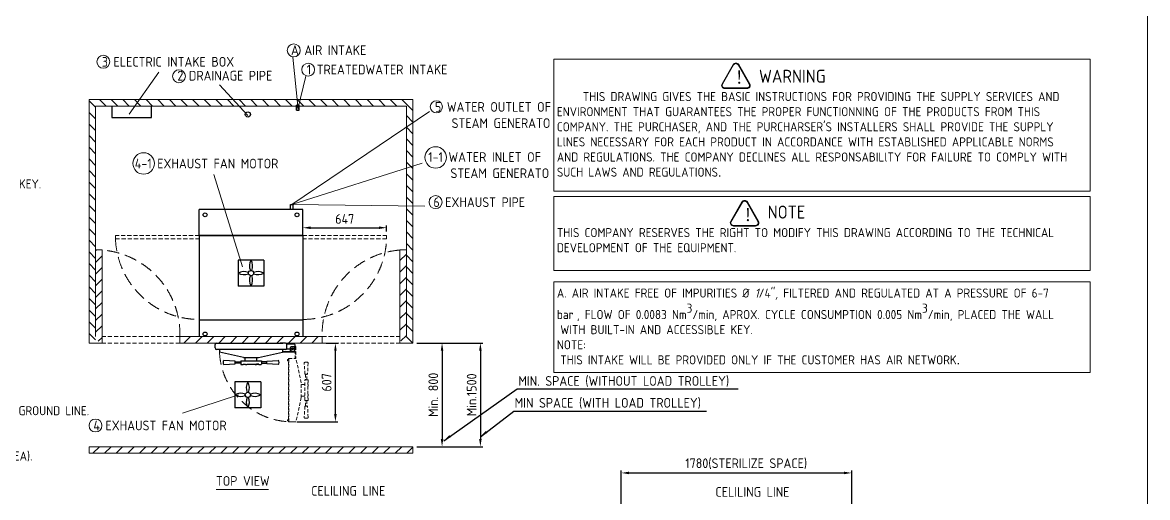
# Model space of a CAD drawing. Header units: millimetres. Extents: x -170975 to -150669, y 655 to 14456.
# Drawn here: x -159357 to -150669, y 6087 to 9753 of the extents above; entities that cross this region are included whole.
import ezdxf

# ---------------------------------------------------------------- set-up
doc = ezdxf.new("R2010")
doc.units = ezdxf.units.MM
doc.linetypes.add('HIDDEN', pattern=[9.525, 6.35, -3.175])
doc.layers.get('0').update_dxf_attribs({"lineweight": 25})
for name, color, linetype, lineweight in [('D', 3, 'Continuous', 13), ('F', 7, 'Continuous', 15), ('H', 2, 'HIDDEN', 15), ('S', 4, 'Continuous', 15)]:
    doc.layers.add(name, color=color, linetype=linetype, lineweight=lineweight)
doc.styles.get("Standard").update_dxf_attribs({"font": 'KAIU.TTF'})
doc.styles.add('STU25', font='isocp2.shx')
doc.dimstyles.new('STU25', dxfattribs={"dimscale": 30, "dimtxt": 2.5, "dimasz": 2, "dimexe": 0.6, "dimexo": 1, "dimgap": 1, "dimtad": 1, "dimdsep": 46, "dimtxsty": 'STU25', "dimcen": 2, "dimazin": 2, "dimtfac": 1, "dimtmove": 0, "dimatfit": 3, "dimfxl": 0, "dimtolj": 1, "dimtzin": 0, "dimarcsym": 0})
doc.dimstyles.new('STU25$7', dxfattribs={"dimscale": 30, "dimtxt": 2.5, "dimasz": 2, "dimexe": 1.25, "dimexo": 0.625, "dimgap": 1, "dimtad": 0, "dimdec": 4, "dimdsep": 46, "dimtxsty": 'STU25', "dimcen": 2.5, "dimazin": 2, "dimtfac": 1, "dimtdec": 4, "dimtmove": 0, "dimatfit": 3, "dimfxl": 0, "dimtolj": 1, "dimtzin": 0, "dimarcsym": 0})

# ---------------------------------------------------------------- blocks, each defined once
blk = doc.blocks.new('*D7')
at = {"layer": 'D', "color": 0, "lineweight": -2}
for p, q in [((-154733.4, 5957.6), (-154733.4, 6294.1)), ((-154673.4, 6276.1), (-153013.4, 6276.1)), ((-152953.4, 5957.6), (-152953.4, 6294.1))]:
    blk.add_line(p, q, dxfattribs=at)
at = {"layer": 'D', "color": 0}
for points in [[(-154673.4, 6286.1), (-154673.4, 6266.1), (-154733.4, 6276.1)], [(-153013.4, 6266.1), (-153013.4, 6286.1), (-152953.4, 6276.1)]]:
    blk.add_solid(points, dxfattribs=at)
at = {"layer": 'Defpoints', "color": 0}
for p in [(-152953.4, 6276.1), (-154733.4, 5927.6), (-152953.4, 5927.6)]:
    blk.add_point(p, dxfattribs=at)
at = {"layer": 'D', "color": 0, "insert": (-153768.4, 6347.3), "char_height": 75, "attachment_point": 5, "style": 'STU25'}
blk.add_mtext('\\A1;{\\Fisocp2.shx;1780(STERILIZE SPACE)}', dxfattribs=at)
blk = doc.blocks.new('*D15')
at = {"layer": 'D', "color": 0, "lineweight": -2}
for p, q in [((-157192.5, 8138.9), (-157192.5, 8187.2)), ((-157132.5, 8169.2), (-156605.5, 8169.2)), ((-156545.5, 8138.9), (-156545.5, 8187.2))]:
    blk.add_line(p, q, dxfattribs=at)
at = {"layer": 'D', "color": 0}
for points in [[(-157132.5, 8179.2), (-157132.5, 8159.2), (-157192.5, 8169.2)], [(-156605.5, 8159.2), (-156605.5, 8179.2), (-156545.5, 8169.2)]]:
    blk.add_solid(points, dxfattribs=at)
at = {"layer": 'Defpoints', "color": 0}
for p in [(-156545.5, 8169.2), (-157192.5, 8108.9), (-156545.5, 8108.9)]:
    blk.add_point(p, dxfattribs=at)
at = {"layer": 'D', "color": 0, "insert": (-156869, 8236.7), "char_height": 75, "attachment_point": 5, "style": 'STU25'}
blk.add_mtext('\\A1;647', dxfattribs=at)
blk = doc.blocks.new('*D16')
at = {"layer": 'D', "color": 0, "lineweight": -2}
for p, q in [((-157012.5, 7278.9), (-156922.9, 7278.9)), ((-156940.9, 6731.4), (-156940.9, 7218.9)), ((-157239.9, 6671.4), (-156922.9, 6671.4))]:
    blk.add_line(p, q, dxfattribs=at)
at = {"layer": 'D', "color": 0}
for points in [[(-156930.9, 7218.9), (-156950.9, 7218.9), (-156940.9, 7278.9)], [(-156950.9, 6731.4), (-156930.9, 6731.4), (-156940.9, 6671.4)]]:
    blk.add_solid(points, dxfattribs=at)
at = {"layer": 'Defpoints', "color": 0}
for p in [(-157042.5, 7278.9), (-156940.9, 7278.9), (-157269.9, 6671.4)]:
    blk.add_point(p, dxfattribs=at)
at = {"layer": 'D', "color": 0, "insert": (-157008.4, 6975.2), "char_height": 75, "attachment_point": 5, "rotation": 90, "style": 'STU25'}
blk.add_mtext('\\A1;607', dxfattribs=at)
blk = doc.blocks.new('*D17')
at = {"layer": 'D', "color": 0, "lineweight": -2}
for p, q in [((-156312.5, 7278.9), (-155803.2, 7278.9)), ((-155821.2, 7218.9), (-155821.2, 6538.9)), ((-156312.5, 6478.9), (-155803.2, 6478.9))]:
    blk.add_line(p, q, dxfattribs=at)
at = {"layer": 'D', "color": 0}
for points in [[(-155811.2, 7218.9), (-155831.2, 7218.9), (-155821.2, 7278.9)], [(-155831.2, 6538.9), (-155811.2, 6538.9), (-155821.2, 6478.9)]]:
    blk.add_solid(points, dxfattribs=at)
at = {"layer": 'Defpoints', "color": 0}
for p in [(-156342.5, 7278.9), (-156342.5, 6478.9), (-155821.2, 6478.9)]:
    blk.add_point(p, dxfattribs=at)
at = {"layer": 'D', "color": 0, "insert": (-155888.7, 6878.9), "char_height": 75, "attachment_point": 5, "rotation": 90, "style": 'STU25'}
blk.add_mtext('\\A1;{\\Fisocp2.shx;Min.1500}', dxfattribs=at)
blk = doc.blocks.new('*D18')
at = {"layer": 'D', "color": 0, "lineweight": -2}
for p, q in [((-156312.5, 7278.9), (-156099.3, 7278.9)), ((-156117.3, 7218.9), (-156117.3, 6538.9)), ((-156312.5, 6478.9), (-156099.3, 6478.9))]:
    blk.add_line(p, q, dxfattribs=at)
at = {"layer": 'D', "color": 0}
for points in [[(-156107.3, 7218.9), (-156127.3, 7218.9), (-156117.3, 7278.9)], [(-156127.3, 6538.9), (-156107.3, 6538.9), (-156117.3, 6478.9)]]:
    blk.add_solid(points, dxfattribs=at)
at = {"layer": 'Defpoints', "color": 0}
for p in [(-156342.5, 7278.9), (-156342.5, 6478.9), (-156117.3, 6478.9)]:
    blk.add_point(p, dxfattribs=at)
at = {"layer": 'D', "color": 0, "insert": (-156184.8, 6878.9), "char_height": 75, "attachment_point": 5, "rotation": 90, "style": 'STU25'}
blk.add_mtext('\\A1;{\\Fisocp2.shx;Min. 800}', dxfattribs=at)

msp = doc.modelspace()

# ---------------------------------------------------------------- hatches: boundary and pattern name
at = {"layer": 'D'}
h = msp.add_hatch(color=11, dxfattribs=at)
edge = h.paths.add_edge_path(flags=16)
edge.add_ellipse((-153933.566, 9267.868), major_axis=(20, 0), ratio=1, start_angle=149.9999999, end_angle=270)
edge.add_line((-153933.566, 9247.868), (-153762.848, 9247.868))
edge.add_ellipse((-153762.848, 9267.868), major_axis=(20, 0), ratio=1, start_angle=270, end_angle=389.9999999)
edge.add_line((-153745.528, 9277.868), (-153830.887, 9425.714))
edge.add_ellipse((-153848.207, 9415.714), major_axis=(20, 0), ratio=1, start_angle=30, end_angle=150)
edge.add_line((-153865.528, 9425.714), (-153950.887, 9277.868))
edge = h.paths.add_edge_path()
edge.add_ellipse((-153933.566, 9267.868), major_axis=(25, 0), ratio=1, start_angle=149.9999999, end_angle=270)
edge.add_line((-153933.566, 9242.868), (-153762.848, 9242.868))
edge.add_ellipse((-153762.848, 9267.868), major_axis=(25, 0), ratio=1, start_angle=270, end_angle=389.9999999)
edge.add_line((-153741.198, 9280.368), (-153826.557, 9428.214))
edge.add_ellipse((-153848.207, 9415.714), major_axis=(25, 0), ratio=1, start_angle=30, end_angle=150)
edge.add_line((-153869.858, 9428.214), (-153955.217, 9280.368))
h = msp.add_hatch(color=11, dxfattribs=at)
edge = h.paths.add_edge_path(flags=16)
edge.add_ellipse((-153866.324, 8207.485), major_axis=(20, 0), ratio=1, start_angle=149.9999999, end_angle=270)
edge.add_line((-153866.324, 8187.485), (-153695.606, 8187.485))
edge.add_ellipse((-153695.606, 8207.485), major_axis=(20, 0), ratio=1, start_angle=270, end_angle=389.9999999)
edge.add_line((-153678.285, 8217.485), (-153763.644, 8365.332))
edge.add_ellipse((-153780.965, 8355.332), major_axis=(20, 0), ratio=1, start_angle=30, end_angle=150)
edge.add_line((-153798.285, 8365.332), (-153883.644, 8217.485))
edge = h.paths.add_edge_path()
edge.add_ellipse((-153866.324, 8207.485), major_axis=(25, 0), ratio=1, start_angle=149.9999999, end_angle=270)
edge.add_line((-153866.324, 8182.485), (-153695.606, 8182.485))
edge.add_ellipse((-153695.606, 8207.485), major_axis=(25, 0), ratio=1, start_angle=270, end_angle=389.9999999)
edge.add_line((-153673.955, 8219.985), (-153759.314, 8367.832))
edge.add_ellipse((-153780.965, 8355.332), major_axis=(25, 0), ratio=1, start_angle=30, end_angle=150)
edge.add_line((-153802.616, 8367.832), (-153887.975, 8219.985))
at = {"layer": 'H', "ltscale": 5}
h = msp.add_hatch(dxfattribs=at)
h.set_pattern_fill('ANSI31', color=256, scale=20, angle=270, style=0)
h.set_pattern_definition([(315, (-184954.59, 1226.33), (44.90128, 44.90128), [])])
h.paths.add_polyline_path([(-156342.536, 9158.857), (-158842.536, 9158.857), (-158842.536, 7278.857), (-158792.536, 7278.857), (-158792.536, 7328.857), (-158792.536, 7998.073), (-158792.536, 9108.857), (-156392.536, 9108.857), (-156392.536, 7328.857), (-156392.536, 7278.857), (-156342.536, 7278.857)])
h = msp.add_hatch(dxfattribs=at)
h.set_pattern_fill('ANSI31', color=256, scale=20, style=0)
h.set_pattern_definition([(45, (-184954.59, 1226.33), (-44.90128, 44.90128), [])])
h.paths.add_polyline_path([(-158792.536, 7998.073), (-158792.536, 7328.857), (-158767.536, 7285.556), (-158742.536, 7299.99), (-158742.536, 7998.073)])
h = msp.add_hatch(dxfattribs=at)
h.set_pattern_fill('ANSI31', color=256, scale=20, angle=270, style=0)
h.set_pattern_definition([(225, (-390403.484, 23426.72), (-44.90128, 44.90128), [])])
h.paths.add_polyline_path([(-156392.536, 7998.073), (-156392.536, 7328.857), (-156417.536, 7285.556), (-156442.536, 7299.99), (-156442.536, 7998.073)])
h = msp.add_hatch(dxfattribs=at)
h.set_pattern_fill('ANSI31', color=256, scale=20, style=0)
h.set_pattern_definition([(45, (-184954.59, 1807.93), (-44.90128, 44.90128), [])])
h.paths.add_polyline_path([(-158142.536, 7278.857), (-158142.536, 7328.857), (-157042.536, 7328.857), (-157042.536, 7278.857)])
h = msp.add_hatch(dxfattribs=at)
h.set_pattern_fill('ANSI31', color=256, scale=20, style=0)
h.set_pattern_definition([(45, (59407.535, 23492.23), (-44.90128, 44.90128), [])])
h.paths.add_polyline_path([(-158842.536, 6428.857), (-158842.536, 6478.857), (-156342.536, 6478.857), (-156342.536, 6428.857)])

# ---------------------------------------------------------------- linework, layer by layer
at = {"linetype": 'Continuous'}
for p, q in [((-157242.036, 9076.482), (-157242.036, 9108.857)), ((-157242.036, 9076.482), (-157222.036, 9076.482)), ((-157222.036, 9076.482), (-157222.036, 9108.857)), ((-157692.536, 7918.857), (-157692.536, 7718.857)), ((-157492.536, 7918.857), (-157692.536, 7918.857)), ((-157492.536, 7918.857), (-157492.536, 7718.857)), ((-157492.536, 7718.857), (-157692.536, 7718.857)), ((-157349.086, 7214.857), (-157290.072, 7214.857)), ((-157290.072, 7238.857), (-157290.072, 7208.857)), ((-157265.072, 7248.857), (-157280.072, 7248.857)), ((-157255.072, 7208.857), (-157255.072, 7238.857)), ((-157715.773, 7139.273), (-157802.773, 7143.773)), ((-157715.773, 7118.273), (-157715.773, 7139.273)), ((-157715.773, 7133.523), (-157672.536, 7133.523)), ((-157469.299, 7133.523), (-157512.536, 7133.523)), ((-157469.299, 7139.273), (-157382.299, 7143.773)), ((-157469.299, 7118.273), (-157469.299, 7139.273)), ((-157255.072, 7208.857), (-157349.086, 7208.857)), ((-157802.773, 7113.773), (-157715.773, 7118.273)), ((-157672.536, 7124.023), (-157715.773, 7124.023)), ((-157512.536, 7124.023), (-157469.299, 7124.023)), ((-157382.299, 7113.773), (-157469.299, 7118.273)), ((-157717.036, 6978.857), (-157717.036, 6778.857)), ((-157517.036, 6978.857), (-157717.036, 6978.857)), ((-157517.036, 6978.857), (-157517.036, 6778.857)), ((-157517.036, 6778.857), (-157717.036, 6778.857))]:
    msp.add_line(p, q, dxfattribs=at)
for p, q in [((-157287.536, 8308.857), (-157287.536, 8348.857)), ((-157287.536, 8348.857), (-157267.536, 8348.857)), ((-157267.536, 8308.857), (-157267.536, 8348.857)), ((-157992.536, 8108.857), (-157992.536, 8308.857)), ((-157192.536, 8308.857), (-157992.536, 8308.857)), ((-157192.536, 8108.857), (-157192.536, 8308.857)), ((-157992.536, 8108.857), (-157992.536, 7458.857)), ((-157192.536, 8108.857), (-157992.536, 8108.857)), ((-157992.536, 8108.857), (-157192.536, 8108.857)), ((-157192.536, 8108.857), (-157192.536, 7458.857)), ((-157992.536, 7458.857), (-157992.536, 7328.857)), ((-157992.536, 7458.857), (-157192.536, 7458.857)), ((-157992.536, 7458.857), (-157192.536, 7458.857)), ((-157192.536, 7458.857), (-157192.536, 7328.857)), ((-157870.036, 7240.857), (-157870.036, 7266.857)), ((-157326.087, 7228.895), (-157858.985, 7228.895)), ((-157858.036, 7278.857), (-157817.536, 7278.857)), ((-157837.536, 7278.857), (-157347.536, 7278.857)), ((-157835.986, 7228.895), (-157835.986, 7207.687)), ((-157327.036, 7278.857), (-157367.536, 7278.857)), ((-157349.086, 7228.895), (-157349.086, 7208.857)), ((-157315.036, 7233.857), (-157315.036, 7273.857)), ((-157315.036, 7273.857), (-157261.072, 7273.857)), ((-157315.036, 7240.857), (-157315.036, 7266.857)), ((-157315.036, 7233.857), (-157295.072, 7233.857)), ((-157295.072, 7273.857), (-157261.072, 7273.857)), ((-157295.072, 7233.857), (-157292.646, 7233.857)), ((-157255.072, 7267.857), (-157255.072, 7234.857)), ((-157650.036, 7166.857), (-157835.986, 7207.687)), ((-157672.536, 7140.523), (-157672.536, 7117.023)), ((-157672.536, 7140.523), (-157512.536, 7140.523)), ((-157650.036, 7166.857), (-157535.036, 7166.857)), ((-157637.536, 7140.523), (-157637.536, 7166.857)), ((-157547.536, 7140.523), (-157547.536, 7166.857)), ((-157535.036, 7166.857), (-157349.086, 7207.687)), ((-157512.536, 7140.523), (-157512.536, 7117.023)), ((-157349.086, 7207.687), (-157349.35, 7208.857)), ((-157349.35, 7208.857), (-157349.086, 7208.857)), ((-157349.35, 7208.857), (-157349.086, 7207.687)), ((-157349.086, 7208.857), (-157349.086, 7207.687)), ((-157670.036, 7114.523), (-157653.536, 7114.523)), ((-157652.536, 7115.523), (-157636.036, 7115.523)), ((-157635.036, 7114.523), (-157625.036, 7114.523)), ((-157624.036, 7115.523), (-157561.036, 7115.523)), ((-157550.036, 7114.523), (-157560.036, 7114.523)), ((-157560.036, 7114.523), (-157550.036, 7114.523)), ((-157549.036, 7115.523), (-157532.536, 7115.523)), ((-157532.536, 7115.523), (-157549.036, 7115.523)), ((-157531.536, 7114.523), (-157515.036, 7114.523))]:
    msp.add_line(p, q)
msp.add_lwpolyline([(-158666.339, 9108.857), (-158666.339, 9019.259), (-158361.65, 9019.259), (-158361.65, 9108.857)], dxfattribs=at)
for centre, radius in [((-157617.036, 9043.857), 20), ((-157232.036, 9108.857), 10.761), ((-157947.536, 8268.857), 15), ((-157237.536, 8268.857), 15), ((-157592.536, 7818.857), 20), ((-157592.536, 7818.857), 20), ((-157592.536, 7818.857), 20), ((-157592.536, 7818.857), 20), ((-157947.536, 7348.857), 15), ((-157237.536, 7348.857), 15), ((-157272.572, 7234.857), 6.45), ((-157272.572, 7234.857), 6.4), ((-157617.036, 6878.857), 20), ((-157617.036, 6878.857), 20), ((-157617.036, 6878.857), 20), ((-157617.036, 6878.857), 20)]:
    msp.add_circle(centre, radius)
for centre, radius, start, end in [((-157511.512, 7872.982), 93.11, 150.4818019, 201.9770324), ((-157673.56, 7872.982), 93.11, 338.0229676, 29.5181981), ((-157646.661, 7737.833), 93.11, 68.0229676, 119.5181981), ((-157538.411, 7737.833), 93.11, 60.4818019, 111.9770324), ((-157646.661, 7899.882), 93.11, 240.4818019, 291.9770324), ((-157511.512, 7764.733), 93.11, 158.0229676, 209.5181981), ((-157673.56, 7764.733), 93.11, 330.4818019, 21.9770324), ((-157538.411, 7899.882), 93.11, 248.0229676, 299.5181981), ((-157858.036, 7266.857), 12, 90, 180), ((-157858.036, 7240.857), 12, 180, 270), ((-157327.036, 7266.857), 12, 0, 90), ((-157327.036, 7240.857), 12, 270, 0), ((-157292.646, 7230.857), 3, 30.9007102, 90), ((-157261.072, 7267.857), 6, 0, 90), ((-157670.036, 7117.023), 2.5, 180, 270), ((-157653.536, 7115.523), 1, 270, 0), ((-157635.036, 7115.523), 1, 180, 270), ((-157625.036, 7115.523), 1, 270, 0), ((-157560.036, 7115.523), 1, 180, 270), ((-157550.036, 7115.523), 1, 270, 0), ((-157531.536, 7115.523), 1, 180, 270), ((-157515.036, 7117.023), 2.5, 270, 0), ((-157536.012, 6932.982), 93.11, 150.4818019, 201.9770324), ((-157698.06, 6932.982), 93.11, 338.0229676, 29.5181981), ((-157671.161, 6797.833), 93.11, 68.0229676, 119.5181981), ((-157671.161, 6959.882), 93.11, 240.4818019, 291.9770324), ((-157562.911, 6797.833), 93.11, 60.4818019, 111.9770324), ((-157562.911, 6959.882), 93.11, 248.0229676, 299.5181981), ((-157536.012, 6824.733), 93.11, 158.0229676, 209.5181981), ((-157698.06, 6824.733), 93.11, 330.4818019, 21.9770324)]:
    msp.add_arc(centre, radius, start, end)
for centre, radius, start, end in [((-157280.072, 7238.857), 10, 90, 180), ((-157265.072, 7238.857), 10, 0, 90), ((-157753.001, 7128.773), 55.773, 168.6471146, 191.3528854), ((-157802.773, 7138.766), 5.007, 90, 168.6471146), ((-157382.299, 7138.766), 5.007, 11.3528854, 90), ((-157432.071, 7128.773), 55.773, 348.6471146, 11.3528854), ((-157802.773, 7118.78), 5.007, 191.3528854, 275.9218723), ((-157382.299, 7118.78), 5.007, 264.0781277, 348.6471146)]:
    msp.add_arc(centre, radius, start, end, dxfattribs=at)
at = {"layer": 'D'}
for p, q in [((-157232.036, 9108.857), (-157269.799, 9486.843)), ((-158533.345, 9045.754), (-158305.702, 9369.277)), ((-157277.536, 8348.857), (-156215.425, 9066.564)), ((-156270.005, 8666.814), (-157277.536, 8348.857)), ((-157659.112, 7867.64), (-157880.195, 8580.91)), ((-157277.536, 8348.857), (-156249.305, 8335.22)), ((-157690.426, 6878), (-158120.683, 6736.674)), ((-157860.808, 6148.501), (-157457.526, 6148.501))]:
    msp.add_line(p, q, dxfattribs=at)
at = {"layer": 'D', "color": 11}
for p, q in [((-153869.858, 9428.214), (-153955.217, 9280.368)), ((-153865.528, 9425.714), (-153950.887, 9277.868)), ((-153830.887, 9425.714), (-153745.528, 9277.868)), ((-153826.557, 9428.214), (-153741.198, 9280.368)), ((-153933.566, 9247.868), (-153762.848, 9247.868)), ((-153933.566, 9242.868), (-153762.848, 9242.868)), ((-153802.616, 8367.832), (-153887.975, 8219.985)), ((-153798.285, 8365.332), (-153883.644, 8217.485)), ((-153763.644, 8365.332), (-153678.285, 8217.485)), ((-153759.314, 8367.832), (-153673.955, 8219.985)), ((-153866.324, 8187.485), (-153695.606, 8187.485)), ((-153866.324, 8182.485), (-153695.606, 8182.485))]:
    msp.add_line(p, q, dxfattribs=at)
at = {"layer": 'D', "linetype": 'Continuous'}
for p, q in [((-157231.097, 9084.001), (-157169.456, 9338.107)), ((-157617.036, 9034.422), (-157836.957, 9273.454))]:
    msp.add_line(p, q, dxfattribs=at)
at = {"layer": 'D', "color": 11}
for points in [[(-155254.92, 9469.188), (-151111.945, 9469.188), (-151111.945, 8451.653), (-155254.92, 8451.653)], [(-155254.92, 8411.377), (-151111.945, 8411.377), (-151111.945, 7840.156), (-155254.92, 7840.156)], [(-155254.92, 7752.129), (-151111.945, 7752.129), (-151111.945, 7052.231), (-155254.92, 7052.231)]]:
    msp.add_lwpolyline(points, close=True, dxfattribs=at)
at = {"layer": 'D'}
for centre, radius in [((-157262.37, 9538.195), 50), ((-158733.218, 9450.332), 50), ((-158148.836, 9338.581), 50), ((-157151.115, 9389.586), 50), ((-156160.997, 9102.881), 46.868), ((-156166.75, 8711.82), 82.93), ((-158422.251, 8665.201), 82.93), ((-156167.601, 8366.777), 50), ((-158793.736, 6642.223), 50)]:
    msp.add_circle(centre, radius, dxfattribs=at)
at = {"layer": 'D', "color": 11}
for centre, radius, start, end in [((-153848.207, 9415.714), 25, 30, 150), ((-153848.207, 9415.714), 20, 30, 150), ((-153933.566, 9267.868), 25, 149.9999999, 270), ((-153933.566, 9267.868), 20, 149.9999999, 270), ((-153762.848, 9267.868), 25, 270, 29.9999999), ((-153762.848, 9267.868), 20, 270, 29.9999999), ((-153780.965, 8355.332), 25, 30, 150), ((-153780.965, 8355.332), 20, 30, 150), ((-153866.324, 8207.485), 25, 149.9999999, 270), ((-153866.324, 8207.485), 20, 149.9999999, 270), ((-153695.606, 8207.485), 25, 270, 29.9999999), ((-153695.606, 8207.485), 20, 270, 29.9999999)]:
    msp.add_arc(centre, radius, start, end, dxfattribs=at)
at = {"layer": 'F', "color": 6}
msp.add_lwpolyline([(-163854.315, 9925.161), (-163854.315, 655.161), (-150669.315, 655.161), (-150669.315, 9925.161)], close=True, dxfattribs=at)
msp.add_lwpolyline([(-163854.315, 9925.161), (-163854.315, 655.161), (-150669.315, 655.161), (-150669.315, 9925.161)], close=True, dxfattribs=at)
at = {"layer": 'H', "ltscale": 5}
for p, q in [((-157992.536, 8108.857), (-158639.536, 8108.857)), ((-158639.536, 8108.857), (-158639.536, 8083.857)), ((-158639.536, 8083.857), (-157992.536, 8083.857)), ((-157192.536, 8108.857), (-156545.536, 8108.857)), ((-156545.536, 8083.857), (-157192.536, 8083.857)), ((-156545.536, 8108.857), (-156545.536, 8083.857)), ((-158142.536, 7328.857), (-158742.536, 7328.857)), ((-157042.536, 7328.857), (-156442.536, 7328.857)), ((-158142.536, 7278.857), (-158742.536, 7278.857)), ((-157042.536, 7278.857), (-156442.536, 7278.857))]:
    msp.add_line(p, q, dxfattribs=at)
at = {"layer": 'H', "ltscale": 4}
for p, q in [((-157286.572, 7242.357), (-157286.572, 7227.357)), ((-157246.572, 7252.357), (-157276.572, 7252.357)), ((-157276.572, 7217.357), (-157246.572, 7217.357)), ((-157252.572, 7158.343), (-157252.572, 7217.357)), ((-157246.572, 7252.357), (-157246.572, 7158.343)), ((-157310.572, 7151.393), (-157299.572, 7152.239)), ((-157310.572, 7142.393), (-157310.572, 7151.393)), ((-157310.572, 7142.393), (-157299.572, 7141.547)), ((-157302.822, 7158.393), (-157303.572, 7157.643)), ((-157303.572, 7151.932), (-157303.572, 7157.643)), ((-157303.572, 6687.932), (-157303.572, 7141.855)), ((-157302.822, 7158.393), (-157299.572, 7158.393)), ((-157299.572, 7158.393), (-157299.572, 7156.893)), ((-157299.572, 6671.443), (-157299.572, 7158.343)), ((-157299.572, 7158.343), (-157245.402, 7158.343)), ((-157204.572, 6972.393), (-157245.402, 7158.343)), ((-157176.988, 7038.131), (-157181.488, 7125.131)), ((-157151.488, 7125.131), (-157155.988, 7038.131)), ((-157155.988, 7038.131), (-157176.988, 7038.131)), ((-157171.238, 7038.131), (-157171.238, 6994.893)), ((-157161.738, 6994.893), (-157161.738, 7038.131)), ((-157204.572, 6857.393), (-157204.572, 6972.393)), ((-157178.238, 6959.893), (-157204.572, 6959.893)), ((-157178.238, 6834.893), (-157178.238, 6994.893)), ((-157178.238, 6994.893), (-157154.738, 6994.893)), ((-157153.238, 6974.893), (-157153.238, 6958.393)), ((-157153.238, 6958.393), (-157153.238, 6974.893)), ((-157152.238, 6975.893), (-157152.238, 6992.393)), ((-157152.238, 6947.393), (-157152.238, 6957.393)), ((-157152.238, 6957.393), (-157152.238, 6947.393)), ((-157177.922, 6869.893), (-157204.572, 6869.893)), ((-157153.238, 6883.393), (-157153.238, 6946.393)), ((-157153.238, 6854.893), (-157153.238, 6871.393)), ((-157152.238, 6872.393), (-157152.238, 6882.393)), ((-157204.572, 6857.393), (-157245.402, 6671.443)), ((-157176.988, 6791.656), (-157181.488, 6704.656)), ((-157178.238, 6834.893), (-157154.738, 6834.893)), ((-157155.988, 6791.656), (-157176.988, 6791.656)), ((-157171.238, 6791.656), (-157171.238, 6834.893)), ((-157161.738, 6834.893), (-157161.738, 6791.656)), ((-157151.488, 6704.656), (-157155.988, 6791.656)), ((-157152.238, 6837.393), (-157152.238, 6853.893)), ((-157310.572, 6687.393), (-157299.572, 6688.239)), ((-157310.572, 6678.393), (-157310.572, 6687.393)), ((-157310.572, 6678.393), (-157299.572, 6677.547)), ((-157303.572, 6672.143), (-157303.572, 6677.855)), ((-157302.822, 6671.393), (-157303.572, 6672.143)), ((-157302.822, 6671.393), (-157299.572, 6671.393)), ((-157299.572, 6671.393), (-157299.572, 6672.893)), ((-157299.572, 6671.443), (-157245.402, 6671.443))]:
    msp.add_line(p, q, dxfattribs=at)
msp.add_circle((-157272.572, 7234.857), 6.4, dxfattribs=at)
at = {"layer": 'H', "ltscale": 15}
for centre, radius, start, end in [((-157992.536, 8108.857), 647.483, 182.2128052, 270), ((-157192.536, 8108.857), 647.483, 270, 357.7871948), ((-158795.147, 7345.502), 653.608, 358.5407222, 85.3830663), ((-156389.925, 7345.502), 653.608, 94.6169337, 181.4592778), ((-157272.572, 7234.857), 564.069, 182.7609377, 272.7609377)]:
    msp.add_arc(centre, radius, start, end, dxfattribs=at)
at = {"layer": 'H', "ltscale": 4}
for centre, radius, start, end in [((-157276.572, 7242.357), 10, 90, 180), ((-157276.572, 7227.357), 10, 180, 270), ((-157176.481, 7125.131), 5.007, 101.3528854, 180), ((-157166.488, 7075.358), 55.773, 78.6471146, 101.3528854), ((-157156.495, 7125.131), 5.007, 354.0781277, 78.6471146), ((-157154.738, 6992.393), 2.5, 0, 90), ((-157153.238, 6975.893), 1, 270, 0), ((-157153.238, 6957.393), 1, 0, 90), ((-157153.238, 6947.393), 1, 270, 0), ((-157153.238, 6882.393), 1, 0, 90), ((-157153.238, 6872.393), 1, 270, 0), ((-157154.738, 6837.393), 2.5, 270, 0), ((-157153.238, 6853.893), 1, 0, 90), ((-157176.481, 6704.656), 5.007, 180, 258.6471146), ((-157166.488, 6754.428), 55.773, 258.6471146, 281.3528854), ((-157156.495, 6704.656), 5.007, 281.3528854, 5.9218723)]:
    msp.add_arc(centre, radius, start, end, dxfattribs=at)
at = {"layer": 'S', "linetype": 'Continuous'}
for p, q in [((-158842.536, 9158.857), (-156342.536, 9158.857)), ((-158842.536, 9158.857), (-158842.536, 7278.857)), ((-156342.536, 9158.857), (-156342.536, 7278.857)), ((-158792.536, 9108.857), (-156392.536, 9108.857)), ((-158792.536, 9108.857), (-158792.536, 7328.857)), ((-156392.536, 9108.857), (-156392.536, 7328.857)), ((-158142.536, 7328.857), (-157042.536, 7328.857)), ((-157042.536, 7278.857), (-157042.536, 7328.857)), ((-158742.536, 7278.857), (-158842.536, 7278.857)), ((-158142.536, 7278.857), (-157042.536, 7278.857)), ((-156442.536, 7278.857), (-156342.536, 7278.857))]:
    msp.add_line(p, q, dxfattribs=at)
at = {"layer": 'S'}
for p, q in [((-158792.536, 7998.073), (-158792.536, 7328.857)), ((-158742.536, 7998.073), (-158792.536, 7998.073)), ((-158742.536, 7278.857), (-158742.536, 7998.073)), ((-156442.536, 7278.857), (-156442.536, 7998.073)), ((-156442.536, 7998.073), (-156392.536, 7998.073)), ((-158142.536, 7278.857), (-158142.536, 7328.857)), ((-158842.536, 6478.857), (-156342.536, 6478.857)), ((-158842.536, 6478.857), (-158842.536, 6428.857)), ((-156342.536, 6478.857), (-156342.536, 6428.857)), ((-158842.536, 6428.857), (-156342.536, 6428.857))]:
    msp.add_line(p, q, dxfattribs=at)

# ---------------------------------------------------------------- texts
at = {"layer": 'D', "color": 11, "char_height": 75, "attachment_point": 1}
for s, insert in [('{\\Fisocp2.shx;\\C3;A AIR INTAKE}', (-157284.086, 9577.537)), ('{\\Fisocp2.shx;\\C3;3 ELECTRIC INTAKE BOX}', (-158744.689, 9487.591)), ('{\\Fisocp2.shx;\\C3;1 TREATEDWATER INTAKE}', (-157162.16, 9427.886)), ('{\\Fisocp2.shx;\\C3;2 DRAINAGE PIPE}', (-158161.288, 9380.38)), ('{\\Fisocp2.shx|c136;\\C3;5 WATER OUTLET OF \\P   STEAM GENERATO}', (-156172.237, 9139.275)), ('{\\Fisocp2.shx;\\C3;4-1 EXHAUST FAN MOTOR}', (-158490.053, 8701.818)), ('{\\Fisocp2.shx|c136;\\C3;1-1\\Fisocp3.shx|c136; \\Fisocp2.shx|c136;WATER INLET OF \\P    STEAM GENERATO}', (-156224.172, 8752.504)), ('{\\Fisocp2.shx;\\C3;6 EXHAUST PIPE}', (-156184.497, 8403.833)), ('{\\Fisocp2.shx;\\C3;MIN. SPACE (WITHOUT LOAD TROLLEY)}', (-155528.094, 7023.655)), ('{\\Fisocp2.shx;\\C3;MIN SPACE (WITH LOAD TROLLEY)}', (-155556.935, 6855.069)), ('{\\Fisocp2.shx;\\C3;4 EXHAUST FAN MOTOR}', (-158810.005, 6680.173)), ('{\\Fisocp2.shx;TOP VIEW}', (-157863.982, 6251.948)), ('{\\Fisocp.shx;\\C3;CELILING LINE}', (-157127.64, 6175.039)), ('{\\Fisocp.shx;\\C3;CELILING LINE}', (-154005.973, 6166.964))]:
    msp.add_mtext(s, dxfattribs=dict(at, insert=insert))
at = {"layer": 'D', "color": 11, "attachment_point": 1, "style": 'STU25'}
for s, insert, char_height in [('WARNING', (-153670.005, 9388.733), 100), ('{\\f標楷體|b0|i0|c136|p65;!}', (-153856.518, 9380.984), 100), ('\\A1;\\P     THIS DRAWING GIVES THE BASIC INSTRUCTIONS FOR PROVIDING THE SUPPLY SERVICES AND\\PENVIRONMENT THAT GUARANTEES THE PROPER FUNCTIONNING OF THE PRODUCTS FROM THIS \\PCOMPANY. THE PURCHASER, AND THE PURCHARSER\'S INSTALLERS SHALL PROVIDE THE SUPPLY \\PLlNES NECESSARY FOR EACH PRODUCT IN ACCORDANCE WITH ESTABLlSHED APPLlCABLE NORMS \\PAND REGULATIONS. THE COMPANY DECLlNES ALL RESPONSABILlTY FOR FAILURE TO COMPLY WITH \\PSUCH LAWS AND REGULATIONS\\f????|b0|i0|c0|p54;.\\P\\P\\P\\P\\Fisocp2.shx|c136;THIS COMPANY RESERVES THE RIGHT TO MODIFY THIS DRAWING ACCORDING TO THE TECHNICAL \\PDEVELOPMENT OF THE EQUIPMENT.\\P\\P\\PA. AIR INTAKE FREE OF IMPURITIES %%C \\fISOCP2|b0|i1|c0|p2;1\\Fisocp2.shx|c136;/4"\\fISOCP2|b0|i1|c0|p2;, \\Fisocp2.shx|c136;FILTERED AND REGULATED AT A PRESSURE OF 6-7 \\Pbar\\f????|b0|i0|c0|p54; \\Fisocp2.shx|c136;, FLOW OF 0.0083 Nm\\S3^ ;/min, APROX. CYCLE CONSUMPTION 0.005 Nm\\S3^ ;/min, PLACED THE WALL \\P\\f????|b0|i0|c0|p54; \\Fisocp2.shx|c136;WITH BUILT-IN AND ACCESSIBLE KEY.\\PNOTE:\\P\\f????|b0|i0|c0|p54; \\Fisocp2.shx|c136;THIS INTAKE WILL BE PROVIDED ONLY IF THE CUSTOMER HAS AIR NETWORK\\fArial|b0|i0|c0|p34;.', (-155230.551, 9333.429), 70), ('{\\A1;}\\P{\\A1;\\fArial|b0|i0|c0|p34;}\\P{\\A1;\\Fisocp2.shx;1.COLD TREATEDWATER INTAKE OF ∅1/2"G, SUPPLIED AT TEMPERATURE OF 25°C, CONSUMPTION }\\P{\\A1;\\F????; }{\\A1;\\Fisocp2.shx;PER 13L/CYC, PRESSURE OF WATER 0.5}{\\A1;\\f細明體|b0|i0|c136|p49;~}{\\A1;\\Fisocp2.shx;10 bar}{\\A1;\\f標楷體|b0|i0|c136|p65;、}{\\A1;\\Fisocp2.shx;HARDNESS OF WATER}{\\A1;\\f標楷體|b0|i0|c136|p65;≦}{\\A1;\\Fisocp2.shx;0.2°fH(0.02mmol/L)}{\\A1;\\f標楷體|b0|i0|c136|p65;，}\\P{\\A1;\\Fisocp2.shx; pH 5}{\\A1;\\f細明體|b0|i0|c136|p49;~}{\\A1;\\Fisocp2.shx;7AND WITH CONDUCTIVITY }{\\A1;\\f標楷體|b0|i0|c136|p65;≦}{\\A1;\\Fisocp2.shx;15S/cm , PLACED THE WALL WITH BUILT-IN AND ACCESSIBLE KEY.}\\P{\\A1;\\Fisocp2.shx;}\\P{\\A1;\\Fisocp2.shx;NOTE:}\\P{\\A1;\\Fisocp2.shx; EACH TIME THE STEAM GENERATOR IS EMPTIED FOR CLEANING OR MAINTENANCE, A FURTHER 15 }\\P{\\A1;\\F???; }{\\A1;\\Fisocp2.shx;LITER OF WATER ARE NEEDED TO FILL IT UP AGAIN.}\\P{\\A1;\\Fisocp2.shx;2. DRAINAGE PIPE ∅}{\\A1;\\f標楷體|b0|i0|c136|p65;≧}{\\A1;\\Fisocp2.shx;1" METALLIC PIPE, CORROSION RESISTANCE 2"G. AND A TEMPERATURE OF }\\P{\\A1;\\F???; }{\\A1;\\Fisocp2.shx;100°C ABOVE.}\\P{\\A1;\\Fisocp2.shx;3.ELECTRIC INTAKE,7kW,WIRE 4 m}{\\A1;\\F???; }{\\A1;\\Fisocp2.shx;LONG. (GENERAL POWER SUPPLY TO THE STERILIZER).}\\P{\\A1;\\Fisocp2.shx;}\\P{\\A1;\\Fisocp2.shx;}\\P{\\A1;\\Fisocp2.shx;}\\P{\\A1;\\Fisocp2.shx;}\\P{\\A1;\\Fisocp2.shx;}\\P{\\A1;\\Fisocp2.shx;NOTE:POWER INPUT MUST BE INSTALLED ACCORDING TO LOCAL APPLICABLE NORMS.}\\P{\\A1;NOTE: ONCE THERE EXISTS REVERSING OF FAN BLADES THAT WILL CAUSED NO VACUUM VALUE, }\\P{\\A1;TURN OFF THE MAIN POWER AND THEN SWITCH ANY TWO LINES OF THE THREE-PHASES EXCEPT GROUND LINE. }\\P{\\A1;YOU MAY HAVE TO REPEAT THIS SWITCHING STEPS FOR TWO TIMES TO MATCH }\\P{\\A1;WITH THE CORRECT ROTATING DIRECTION AS SHOWN ON THE PUMP. }\\P{\\A1;\\Fisocp2.shx;4. CEILING MOUNTED AIR EXTRACTION WITH GRILLE DRAW 200 Kcal/h (LOADING / UNLOADING AREA).}\\P{\\A1;\\Fisocp2.shx;4-1 CEILING MOUNTED AIR EXTRACTION WITH GRILLE DRAW 400 Kcal/h (STERILIZE AREA).}\\P{\\A1;\\Fisocp2.shx;5. A CHECK VALVE SHALL BE FITTED AS INDICATED IN THE DRAWING (6)AND(5) .}\\P{\\A1;\\Fisocp2.shx;}\\P{\\A1;\\Fisocp2.shx;B. THE EQUIPMENT SHALL BE ADJUST TO A ANGLE OF 1°}{\\A1;\\f細明體|b0|i0|c136|p49;~}{\\A1;\\Fisocp2.shx;2° WITH REAR SITE HIGHER THAN FRONT }\\P{\\A1;\\F???; }{\\A1;\\Fisocp2.shx;SITE FOR THE PROPER OPERATION OF DRY AND DRAINAGE}{\\A1;\\fArial|b0|i0|c0|p34;.}\\P{\\A1;\\fArial|b0|i0|c0|p34;}\\P{\\A1;\\Fisocp2.shx;IMPORTANT}{\\A1;\\f標楷體|b0|i0|c136|p65;：}{\\A1;\\Fisocp2.shx;ENVIRONMENT CONDITIONS IN THE STERILE AREA:}\\P{\\A1;\\Fisocp2.shx;-}{\\A1;\\F???; }{\\A1;\\Fisocp2.shx;THE STERILE AREA TEMPERATURE MUST BE }{\\A1;\\f標楷體|b0|i0|c136|p65;≦}{\\A1;\\Fisocp2.shx; 40°C }{\\A1;\\f標楷體|b0|i0|c136|p65;；}{\\A1;\\Fisocp2.shx;HUMIDITY }{\\A1;\\f標楷體|b0|i0|c136|p65;≦}{\\A1;\\Fisocp2.shx; 85%RH}\\P{\\A1;\\Fisocp2.shx;-}{\\A1;\\F???; }{\\A1;\\Fisocp2.shx;TO KEEP THESE CONDITIONS IN THE STERILE AREA AND DEPENDING ON THE Kcal. LOST BY THE }\\P{\\A1;\\F???;  }{\\A1;\\Fisocp2.shx;EQUIPMENT INDICATED IN THE ITEMS 4 & 4-1, WE SUGGEST THAT THE EXTRACTOR AND THE }\\P{\\A1;\\F???;  }{\\A1;\\Fisocp2.shx;DIAMETER OF THE EXTRACTION TUBE ARE CALCULATED AND MADE BY A SPECIALIZED COMPANY.}\\P{\\A1;\\Fisocp2.shx;}\\P{\\A1;\\Fisocp2.shx;ATTENTION:}\\P{\\A1;\\f標楷體|b0|i0|c136|p65;- }{\\A1;\\Fisocp2.shx;THE ELECTRIC WIRES TO THE STERILIZER SHOULD BE DRIVEN BY AN HERMETIC CONDUIT.  }\\P{\\A1;\\f標楷體|b0|i0|c136|p65;- }{\\A1;\\Fisocp2.shx;THE INDICATED AIR EXTRACTION IS ONLY TO DISSIPATE THE HEAT OF THE MACHINE AND MUST }\\P{\\A1;\\F???;  }{\\A1;\\Fisocp2.shx;BE INDEPENDENT OF THE CLIMATE CONTROL SYSTEM OF THE ZONE.}\\P{\\A1;\\f標楷體|b0|i0|c136|p65;- }{\\A1;\\Fisocp2.shx;CHAMBER DIMENSIONS: ∅450x900 mm}\\P{\\A1;\\Fisocp2.shx;- DEVICE OUTSIDE DIMENSIONS: W800mmxH1700mmxD1030mm}\\P{\\A1;\\Fisocp2.shx;- ALL THE OUTLETS MUST BE INSTALLED ACCORDING TO LOCAL APPLICABLE NORMS.}\\P{\\A1;\\Fisocp2.shx;- IF THERE IS NO FALSE CEILING, THE AIR EXTRACTION, MUST BE INSTALLED IN THE WALL, AND }\\P{\\A1;\\F???;  }{\\A1;\\Fisocp2.shx;HAVE THE SAME CAPACITY AS THOSE OF THE FALSE CEILING, SO THE AIR CAN BE CARRIED }\\P{\\A1;\\F???;  }{\\A1;\\Fisocp2.shx;OUTSIDE OF THE BUILDING.  IT ALSO NEEDS TO BE EQUIPPED WITH A GRILLE.}\\P{\\A1;\\f標楷體|b0|i0|c136|p65;- }{\\A1;\\Fisocp2.shx;THE INSTALLATION UP TO THE MACHINE AS WELL AS THE SUPPLY OF ACCESSIBLE KEY }\\P{\\A1;\\F???;  }{\\A1;\\Fisocp2.shx;ACCORDING TO THE SPECIFICATIONS INDICATED IN THE DRAWING, ARE CHARGEABLE TO THE }\\P{\\A1;\\F???;  }{\\A1;\\Fisocp2.shx;PURCHASERS.}{\\A1;\\fArial|b0|i0|c0|p34; }\\P{\\A1;\\f標楷體|b0|i0|c136|p65;- }{\\A1;\\Fisocp2.shx;IF THERE IS ANY KIND OF PROBLEM DURING INSTALLATION FOR THE VARIOUS INTAKES NOT }\\P{\\A1;\\F???;  }{\\A1;\\Fisocp2.shx;INDICATED IN THE DRAWING, PLEASE CONTACT OUR TECHNICAL SERVICE DEPT. FOR FURTHER }\\P{\\A1;\\F???;  }{\\A1;\\Fisocp2.shx;ASSISTANCE.}\\P{\\A1;\\f標楷體|b0|i0|c136|p65;- }{\\A1;\\Fisocp2.shx;THE MEASUREMENTS OF THIS DRAWING ARE CONSIDERING FINISHED WALLS.}\\P{\\A1;\\f標楷體|b0|i0|c136|p65;- }{\\A1;\\Fisocp2.shx;THE SPACES OF MAINTENANCE MUST BE SUFFICIENTLY ILLUMINATED.}', (-163306.918, 9008.727), 70), ('{\\f標楷體|b0|i0|c136|p65;!}', (-153789.276, 8320.602), 100), ('NOTE', (-153602.763, 8339.97), 100)]:
    msp.add_mtext(s, dxfattribs=dict(at, insert=insert, char_height=char_height))

# ---------------------------------------------------------------- dimensions: what is measured, and where the dimension line sits
at = {"layer": 'D'}
dim = msp.add_linear_dim(base=(-156545.536, 8169.168), p1=(-157192.536, 8108.857), p2=(-156545.536, 8108.857), dimstyle='STU25', dxfattribs=at)
dim.commit()
dim.dimension.update_dxf_attribs({"geometry": '*D15', "text_midpoint": (-156869.036, 8236.668)})
dim = msp.add_linear_dim(base=(-156940.879, 7278.857), p1=(-157269.902, 6671.443), p2=(-157042.536, 7278.857), angle=90, dimstyle='STU25', override={"dimdec": 0}, dxfattribs=at)
dim.commit()
dim.dimension.update_dxf_attribs({"geometry": '*D16', "text_midpoint": (-157008.379, 6975.15)})
for base, text, picture, middle in [((-155821.166, 6478.857), '{\\Fisocp2.shx;Min.1500}', '*D17', (-155821.166, 6878.857)), ((-156117.27, 6478.857), '{\\Fisocp2.shx;Min. <>}', '*D18', (-156117.27, 6878.857))]:
    dim = msp.add_linear_dim(base=base, p1=(-156342.536, 7278.857), p2=(-156342.536, 6478.857), angle=90, text=text, dimstyle='STU25', dxfattribs=at)
    dim.commit()
    dim.dimension.update_dxf_attribs({"geometry": picture, "text_midpoint": middle, "dimtype": 160})
dim = msp.add_linear_dim(base=(-152953.368, 6276.072), p1=(-154733.368, 5927.558), p2=(-152953.368, 5927.558), text='{\\Fisocp2.shx;<>(STERILIZE SPACE)}', dimstyle='STU25', dxfattribs=at)
dim.commit()
dim.dimension.update_dxf_attribs({"geometry": '*D7', "text_midpoint": (-153768.368, 6276.072), "dimtype": 160})

# ---------------------------------------------------------------- leaders
for points in [[(-156103.923, 6525.117), (-155537.204, 6926.045), (-153829.251, 6926.045)], [(-155821.166, 6555.787), (-155561.889, 6753.617), (-154076.318, 6753.617)]]:
    msp.add_leader(points, dimstyle='STU25$7', override={"dimgap": 1, "dimtad": 0}, dxfattribs=at)

doc.saveas('drawing.dxf')
